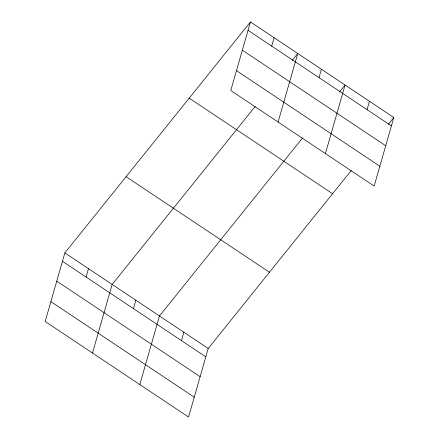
<?xml version="1.0" encoding="UTF-8"?>
<svg xmlns="http://www.w3.org/2000/svg" width="439" height="439" viewBox="0 0 439 439"><rect width="100%" height="100%" fill="white"/><g stroke="black" fill="none" stroke-linecap="round" stroke-linejoin="round"><path stroke-width="0.66" d="M250.444 21.95L230.782 90.527L374.154 186.087L393.816 117.504L250.444 21.95L64.846 252.913L45.184 321.496L188.556 417.05L208.218 348.473L351.282 170.436M86.104 277.053L88.502 268.684M92.497 353.027L112.159 284.45L255.224 106.414M133.418 308.584L135.816 300.216M139.805 384.559L159.472 315.981L302.537 137.945M181.444 340.598L183.848 332.23M271.703 46.084L274.101 37.716M278.096 122.064L297.757 53.481L292.231 60.362M319.016 77.621L321.414 69.252M325.409 153.595L345.07 85.018L339.539 91.899M367.042 109.629L369.446 101.261M388.29 124.385L393.816 117.504M248.046 30.318L391.418 125.872M242.35 50.189L385.722 145.743M236.478 70.657L379.85 166.216M189.198 98.171L332.57 193.725M126.097 176.697L269.464 272.251M64.846 252.913L208.218 348.473M62.448 261.282L205.82 356.841M56.752 281.152L200.124 376.711M50.88 301.626L194.252 397.18"/></g></svg>
